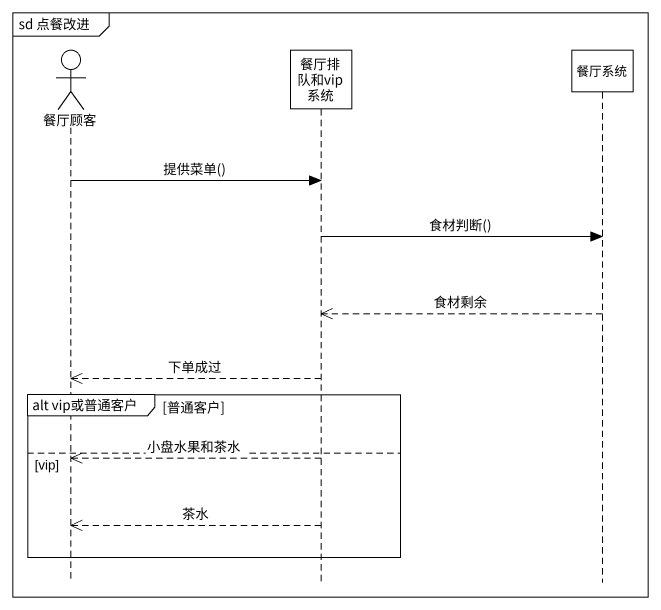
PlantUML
@startuml
mainframe sd 点餐改进
hide footbox
actor 餐厅顾客
participant 餐厅排队和vip系统
participant 餐厅系统

餐厅顾客 -> 餐厅排队和vip系统 : 提供菜单()
餐厅排队和vip系统 -> 餐厅系统 : 食材判断()
餐厅系统 -->> 餐厅排队和vip系统 : 食材剩余
餐厅排队和vip系统 -->> 餐厅顾客 : 下单成过
group alt vip或普通客户 [普通客户]
else vip
  餐厅排队和vip系统 -->> 餐厅顾客 : 小盘水果和茶水
  餐厅排队和vip系统 -->> 餐厅顾客 : 茶水
end
@enduml
